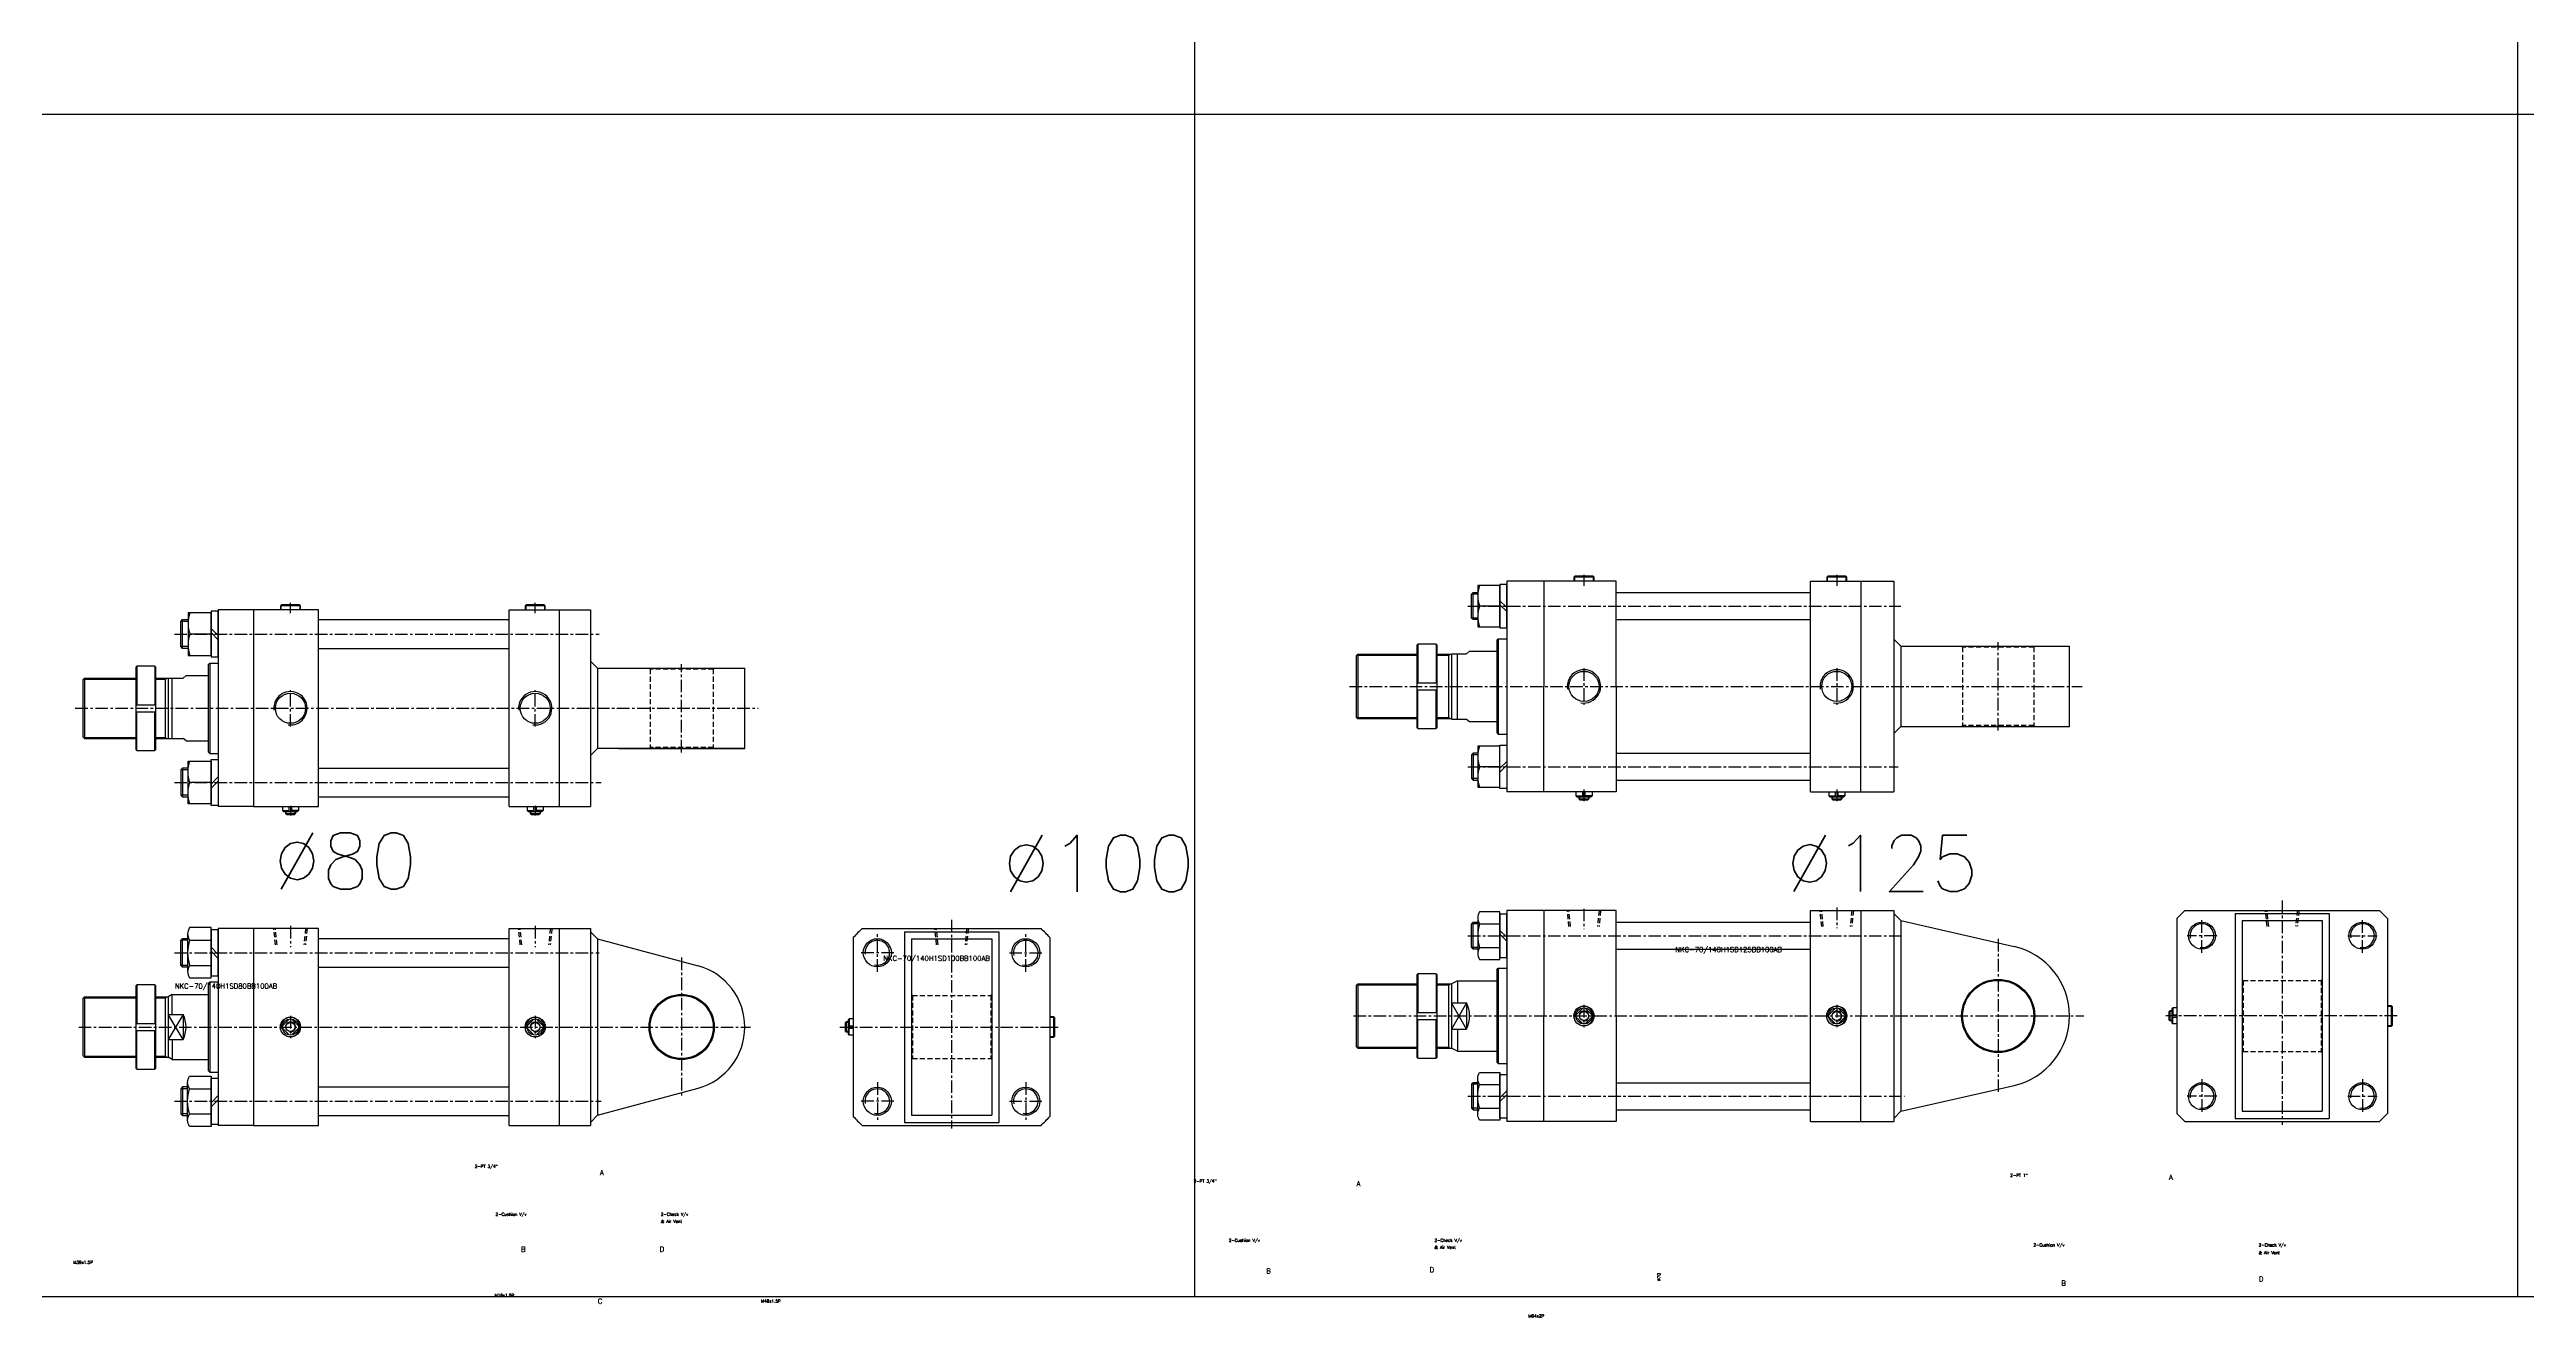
# Model space of a CAD drawing. Extents: x -819 to 29893, y -8942 to 9886.
# Drawn here: x 1448 to 3918, y -21 to 1242 of the extents above; entities that cross this region are included whole.
import ezdxf

# ---------------------------------------------------------------- set-up
doc = ezdxf.new("R2010")
doc.units = 0
doc.header["$LTSCALE"] = 10
doc.header["$MEASUREMENT"] = 0
doc.linetypes.add('CENTER', pattern=[2, 1.25, -0.25, 0.25, -0.25])
doc.linetypes.add('HIDDENX2', pattern=[0.75, 0.5, -0.25])
doc.layers.get('0').update_dxf_attribs({"linetype": 'CONTINUOUS'})
for name, color, linetype in [('HID', 2, 'HIDDENX2'), ('Line', 7, 'CONTINUOUS'), ('ML', 7, 'CONTINUOUS')]:
    doc.layers.add(name, color=color, linetype=linetype)
doc.styles.add('GHS', font='romans', dxfattribs={"bigfont": 'ghs'})

msp = doc.modelspace()

# ---------------------------------------------------------------- linework, layer by layer
for p, q in [((2590.1, 0), (2590.1, 2505.7)), ((3909.2, 0), (3909.2, 2505.7)), ((0, 1177.9), (9354.3, 1177.9)), ((0, 0), (9354.3, 0))]:
    msp.add_line(p, q)
at = {"layer": 'HID'}
for p, q in [((3354.6, 647.8), (3355.6, 646.8)), ((3355.6, 646.8), (3355.6, 568.8)), ((3426.6, 646.8), (3355.6, 646.8)), ((3427.6, 647.8), (3426.6, 646.8)), ((3426.6, 646.8), (3426.6, 568.8)), ((2046, 626), (2047, 625)), ((2047, 625), (2047, 545.5)), ((2110, 625), (2047, 625)), ((2111, 626), (2110, 625)), ((2110, 625), (2110, 545.5)), ((3354.6, 567.8), (3355.6, 568.8)), ((3426.6, 568.8), (3355.6, 568.8)), ((3427.6, 567.8), (3426.6, 568.8)), ((2046, 546), (2047, 547)), ((2110, 547), (2047, 547)), ((2111, 546), (2110, 547)), ((2963.1, 368.4), (2961.5, 384.4)), ((2964.7, 368.4), (2963.1, 384.4)), ((2993.1, 384.4), (2991.5, 368.4)), ((2994.7, 384.4), (2993.1, 368.4)), ((3215.1, 368.4), (3213.5, 384.4)), ((3216.7, 368.4), (3215.1, 384.4)), ((3245.1, 384.4), (3243.5, 368.4)), ((3246.7, 384.4), (3245.1, 368.4)), ((3659.2, 368.4), (3657.6, 384.4)), ((3660.8, 368.4), (3659.2, 384.4)), ((3689.2, 384.4), (3687.6, 368.4)), ((3690.8, 384.4), (3689.2, 368.4)), ((1673.5, 350.4), (1671.9, 366.4)), ((1675.1, 350.4), (1673.5, 366.4)), ((1703.5, 366.4), (1701.9, 350.4)), ((1705.1, 366.4), (1703.5, 350.4)), ((1917.5, 350.4), (1915.9, 366.4)), ((1919.1, 350.4), (1917.5, 366.4)), ((1947.5, 366.4), (1945.9, 350.4)), ((1949.1, 366.4), (1947.5, 350.4)), ((2332.6, 350.4), (2331, 366.4)), ((2334.2, 350.4), (2332.6, 366.4)), ((2362.6, 366.4), (2361, 350.4)), ((2364.2, 366.4), (2362.6, 350.4)), ((2307.6, 300.9), (2308.6, 299.9)), ((2308.6, 299.9), (2386.6, 299.9)), ((2308.6, 299.9), (2308.6, 236.9)), ((2387.6, 300.9), (2386.6, 299.9)), ((2386.6, 299.9), (2386.6, 236.9)), ((3634.2, 315.9), (3635.2, 314.9)), ((3635.2, 314.9), (3635.2, 243.9)), ((3635.2, 314.9), (3713.2, 314.9)), ((3714.2, 315.9), (3713.2, 314.9)), ((3713.2, 314.9), (3713.2, 243.9)), ((2307.6, 235.9), (2308.6, 236.9)), ((2308.6, 236.9), (2386.6, 236.9)), ((2387.6, 235.9), (2386.6, 236.9)), ((3634.2, 242.9), (3635.2, 243.9)), ((3635.2, 243.9), (3713.2, 243.9)), ((3714.2, 242.9), (3713.2, 243.9))]:
    msp.add_line(p, q, dxfattribs=at)
at = {"layer": 'Line'}
for p, q in [((2968.6, 717.3), (2968.6, 712.8)), ((2987.6, 712.8), (2987.6, 717.3)), ((3220.6, 717.3), (3220.6, 712.8)), ((3239.6, 712.8), (3239.6, 717.3)), ((2872.3, 699.6), (2866.1, 699.6)), ((2872.3, 675.9), (2866.1, 675.9)), ((2751.6, 638.8), (2811.6, 638.8)), ((2831.6, 638.8), (2843.1, 638.8)), ((2843.1, 638.8), (2844.8, 639.8)), ((2751.6, 576.8), (2811.6, 576.8)), ((2831.6, 576.8), (2843.1, 576.8)), ((2843.1, 576.8), (2844.8, 575.8)), ((2872.3, 539.6), (2866.1, 539.6)), ((2872.3, 515.9), (2866.1, 515.9)), ((2973.6, 497.8), (2973.6, 495.3)), ((2982.6, 497.8), (2982.6, 495.3)), ((3225.6, 497.8), (3225.6, 495.3)), ((3234.6, 497.8), (3234.6, 495.3)), ((2872.3, 371.3), (2866.1, 371.3)), ((1586, 354.9), (1579.1, 354.9)), ((2872.3, 347.5), (2866.1, 347.5)), ((1586, 329.8), (1579.1, 329.8)), ((1482, 297.4), (1534.4, 297.4)), ((1554.4, 297.4), (1563.5, 297.4)), ((1563.5, 297.4), (1565.2, 298.4)), ((2751.6, 310.4), (2811.6, 310.4)), ((2831.6, 310.4), (2843.1, 310.4)), ((2843.1, 310.4), (2844.8, 311.4)), ((1581.5, 255.9), (1566.5, 280.9)), ((1581.5, 280.9), (1566.5, 255.9)), ((2450.1, 277.9), (2445.6, 277.9)), ((2861.1, 292.4), (2846.1, 266.4)), ((2861.1, 266.4), (2846.1, 292.4)), ((3564.2, 283.9), (3561.7, 283.9)), ((3564.2, 274.9), (3561.7, 274.9)), ((3783.7, 288.9), (3779.2, 288.9)), ((2445.6, 258.9), (2450.1, 258.9)), ((2751.6, 248.4), (2811.6, 248.4)), ((2831.6, 248.4), (2843.1, 248.4)), ((2843.1, 248.4), (2844.8, 247.4)), ((3779.2, 269.9), (3783.7, 269.9)), ((1482, 239.4), (1534.4, 239.4)), ((1554.4, 239.4), (1563.5, 239.4)), ((1563.5, 239.4), (1565.2, 238.4)), ((1586, 206.9), (1579.1, 206.9)), ((2872.3, 211.3), (2866.1, 211.3)), ((1586, 181.8), (1579.1, 181.8)), ((2872.3, 187.5), (2866.1, 187.5))]:
    msp.add_line(p, q, dxfattribs=at)
for centre in [(1688.5, 268.4), (1932.5, 268.4), (2978.1, 279.4), (3230.1, 279.4)]:
    msp.add_circle(centre, 4.5, dxfattribs=at)
for centre, radius, start, end in [((2978.1, 607.8), 16.6, 258.5736, 189.2846), ((3230.1, 607.8), 16.6, 258.5736, 189.2846), ((3594.2, 359.4), 11.9, 261.1, 192.3996), ((3754.2, 359.4), 11.9, 259.2896, 191.1528), ((2273.6, 342.4), 12.3, 256.2417, 187.2307), ((2421.6, 342.4), 12.3, 255.2852, 193.1137), ((1688.5, 268.4), 9.5, 261.4114, 188.1478), ((1932.5, 268.4), 9.5, 261.4114, 188.1478), ((2978.1, 279.4), 9.5, 261.4114, 188.1478), ((3230.1, 279.4), 9.5, 261.4114, 188.1478), ((2273.6, 194.4), 12.3, 257.0654, 189.93), ((2421.6, 194.4), 12.3, 257.5541, 191.7533), ((3594.2, 199.4), 11.9, 259.2727, 188.069), ((3754.2, 199.4), 11.9, 258.2082, 187.8073)]:
    msp.add_arc(centre, radius, start, end, dxfattribs=at)
at = {"layer": 'ML'}
for p, q in [((2969.1, 717.8), (2968.1, 716.8)), ((2988.1, 716.8), (2968.1, 716.8)), ((2968.1, 716.8), (2968.1, 712.8)), ((2987.1, 717.8), (2969.1, 717.8)), ((2987.1, 717.8), (2988.1, 716.8)), ((2988.1, 712.8), (2988.1, 716.8)), ((3221.1, 717.8), (3220.1, 716.8)), ((3240.1, 716.8), (3220.1, 716.8)), ((3220.1, 716.8), (3220.1, 712.8)), ((3239.1, 717.8), (3221.1, 717.8)), ((3239.1, 717.8), (3240.1, 716.8)), ((3240.1, 712.8), (3240.1, 716.8)), ((2867.7, 674.3), (2867.7, 701.3)), ((2894.3, 693.1), (2901.1, 686.3)), ((2901.1, 712.8), (2901.1, 502.8)), ((2938.1, 712.8), (2901.1, 712.8)), ((2901.1, 712.8), (2901.1, 712.8)), ((3010.1, 712.8), (2938.1, 712.8)), ((2938.1, 712.8), (2938.1, 607.8)), ((3010.1, 607.8), (3010.1, 712.8)), ((3010.1, 701.3), (3204.1, 701.3)), ((3204.1, 607.8), (3204.1, 712.8)), ((3204.1, 712.8), (3254.1, 712.8)), ((3254.1, 712.8), (3254.1, 607.8)), ((3254.1, 712.8), (3287.1, 712.8)), ((3287.1, 712.8), (3287.1, 502.8)), ((1586.4, 672.6), (1579.1, 672.6)), ((1580.8, 645.7), (1580.8, 674.3)), ((1616.5, 684), (1616.5, 488)), ((1651.5, 684), (1616.5, 684)), ((1651.5, 684), (1651.5, 488)), ((1716.5, 684), (1651.5, 684)), ((1679.5, 689), (1678.5, 688)), ((1698.5, 688), (1678.5, 688)), ((1678.5, 688), (1678.5, 684)), ((1679, 688.5), (1679, 684)), ((1697.5, 689), (1679.5, 689)), ((1697.5, 689), (1698.5, 688)), ((1698, 684), (1698, 688.5)), ((1698.5, 684), (1698.5, 688)), ((1716.5, 488), (1716.5, 684)), ((1716.5, 674.3), (1906.5, 674.3)), ((1906.5, 684), (1956.5, 684)), ((1906.5, 488), (1906.5, 684)), ((1923.5, 689), (1922.5, 688)), ((1942.5, 688), (1922.5, 688)), ((1922.5, 688), (1922.5, 684)), ((1923, 688.5), (1923, 684)), ((1941.5, 689), (1923.5, 689)), ((1941.5, 689), (1942.5, 688)), ((1942, 684), (1942, 688.5)), ((1942.5, 684), (1942.5, 688)), ((1956.5, 684), (1956.5, 488)), ((1956.5, 684), (1987.5, 684)), ((1987.5, 684), (1987.5, 488)), ((2894.3, 687.8), (2874.1, 687.8)), ((2894.3, 689.2), (2901.1, 682.4)), ((3010.1, 674.3), (3204.1, 674.3)), ((1586.4, 647.4), (1579.1, 647.4)), ((1609.3, 660), (1588.3, 660)), ((1609.3, 665.6), (1616.5, 658.4)), ((1609.3, 661.5), (1616.5, 654.3)), ((1716.5, 645.7), (1906.5, 645.7)), ((2811.6, 648.8), (2812.6, 649.8)), ((2811.6, 648.8), (2811.6, 566.8)), ((2830.6, 649.8), (2812.6, 649.8)), ((2812.6, 649.8), (2812.6, 611.3)), ((2830.6, 649.8), (2830.6, 611.3)), ((2830.6, 649.8), (2831.6, 648.8)), ((2831.6, 566.8), (2831.6, 648.8)), ((2861.1, 640.3), (2864.1, 642.8)), ((2864.1, 642.8), (2891.1, 642.8)), ((2891.1, 653.8), (2892.6, 655.3)), ((2891.1, 653.8), (2891.1, 561.8)), ((2892.6, 655.3), (2892.6, 560.3)), ((2892.6, 655.3), (2901.1, 655.3)), ((3287.1, 654.8), (3294.1, 647.8)), ((3294.1, 647.8), (3294.1, 567.8)), ((3294.1, 647.8), (3462.1, 647.8)), ((3462.1, 567.8), (3462.1, 647.8)), ((1534.4, 627), (1535.4, 628)), ((1534.4, 627), (1534.4, 545)), ((1535.4, 628), (1535.4, 589.5)), ((1553.4, 628), (1535.4, 628)), ((1553.4, 628), (1553.4, 589.5)), ((1553.4, 628), (1554.4, 627)), ((1554.4, 545), (1554.4, 627)), ((1584.5, 618.5), (1581.5, 616)), ((1584.5, 618.5), (1606.5, 618.5)), ((1606.5, 629.5), (1608, 631)), ((1606.5, 629.5), (1606.5, 542.5)), ((1608, 631), (1608, 541)), ((1608, 631), (1616.5, 631)), ((1994.5, 626), (1987.5, 633)), ((1994.5, 626), (1994.5, 546)), ((1994.5, 626), (2141.5, 626)), ((2141.5, 546), (2141.5, 626)), ((2751.1, 638.3), (2752.6, 639.8)), ((2751.1, 638.3), (2751.1, 577.3)), ((2752.6, 639.8), (2752.6, 575.8)), ((2752.6, 639.8), (2811.6, 639.8)), ((2831.6, 639.8), (2846.1, 639.8)), ((2843.1, 639.8), (2843.1, 575.8)), ((2846.1, 640.3), (2846.1, 575.3)), ((2846.1, 640.3), (2861.1, 640.3)), ((2852.1, 575.3), (2852.1, 640.3)), ((1481.5, 614.5), (1483, 616)), ((1481.5, 614.5), (1481.5, 557.5)), ((1482, 615), (1534.4, 615)), ((1483, 616), (1483, 556)), ((1483, 616), (1534.4, 616)), ((1554.4, 616), (1566.5, 616)), ((1554.4, 615), (1563.5, 615)), ((1563.5, 616), (1563.5, 556)), ((1563.5, 615), (1565.2, 616)), ((1566.5, 616), (1566.5, 555.8)), ((1566.5, 616), (1581.5, 616)), ((1570.5, 556), (1570.5, 616)), ((2811.6, 611.3), (2831.6, 611.3)), ((2811.6, 604.3), (2831.6, 604.3)), ((2812.6, 565.8), (2812.6, 604.3)), ((2830.6, 565.8), (2830.6, 604.3)), ((2938.1, 502.8), (2938.1, 607.8)), ((3010.1, 607.8), (3010.1, 502.8)), ((3204.1, 502.8), (3204.1, 607.8)), ((3254.1, 502.8), (3254.1, 607.8)), ((1534.4, 589.5), (1554.4, 589.5)), ((1534.4, 582.5), (1554.4, 582.5)), ((1535.4, 544), (1535.4, 582.5)), ((1553.4, 544), (1553.4, 582.5)), ((2751.1, 577.3), (2752.6, 575.8)), ((2752.6, 575.8), (2811.6, 575.8)), ((2831.6, 575.8), (2846.1, 575.8)), ((2846.1, 575.3), (2861.1, 575.3)), ((2861.1, 575.3), (2864.1, 572.8)), ((2864.1, 572.8), (2891.1, 572.8)), ((1481.5, 557.5), (1483, 556)), ((1482, 557), (1534.4, 557)), ((1483, 556), (1534.4, 556)), ((1534.4, 545), (1535.4, 544)), ((1535.4, 544), (1553.4, 544)), ((1553.4, 544), (1554.4, 545)), ((1554.4, 557), (1563.5, 557)), ((1554.4, 556), (1566.5, 556)), ((1563.5, 557), (1565.2, 556)), ((1566.5, 556), (1581.5, 556)), ((1584.5, 553.5), (1581.5, 556)), ((1584.5, 553.5), (1606.5, 553.5)), ((1994.5, 546), (1987.5, 539)), ((2141.5, 546), (1994.5, 546)), ((2015.5, 546), (2141.5, 546)), ((2811.6, 566.8), (2812.6, 565.8)), ((2812.6, 565.8), (2830.6, 565.8)), ((2830.6, 565.8), (2831.6, 566.8)), ((2891.1, 561.8), (2892.6, 560.3)), ((2892.6, 560.3), (2901.1, 560.3)), ((3287.1, 560.8), (3294.1, 567.8)), ((3294.1, 567.8), (3462.1, 567.8)), ((1586.4, 524.6), (1579.1, 524.6)), ((1580.8, 526.3), (1580.8, 497.7)), ((1606.5, 542.5), (1608, 541)), ((1608, 541), (1616.5, 541)), ((1716.5, 526.3), (1906.5, 526.3)), ((2867.7, 541.3), (2867.7, 514.3)), ((2894.3, 527.8), (2874.1, 527.8)), ((2894.3, 526.3), (2901.1, 533.1)), ((2894.3, 522.4), (2901.1, 529.2)), ((3010.1, 541.3), (3204.1, 541.3)), ((1586.4, 499.4), (1579.1, 499.4)), ((1609.3, 512), (1588.3, 512)), ((1609.3, 510.4), (1616.5, 517.6)), ((1609.3, 506.3), (1616.5, 513.5)), ((1716.5, 497.7), (1906.5, 497.7)), ((2938.1, 502.8), (2901.1, 502.8)), ((3010.1, 502.8), (2938.1, 502.8)), ((2970.1, 502.8), (2970.1, 498.8)), ((2970.1, 498.8), (2976.8, 498.8)), ((2971.1, 497.8), (2970.1, 498.8)), ((2971.1, 497.8), (2985.1, 497.8)), ((2973.1, 497.8), (2973.1, 495.8)), ((2974.1, 494.8), (2973.1, 495.8)), ((2973.1, 495.8), (2983.1, 495.8)), ((2974.1, 494.8), (2982.1, 494.8)), ((2976.8, 497.8), (2976.8, 502.8)), ((2979.4, 497.8), (2979.4, 502.8)), ((2986.1, 498.8), (2979.4, 498.8)), ((2982.1, 494.8), (2983.1, 495.8)), ((2983.1, 497.8), (2983.1, 495.8)), ((2985.1, 497.8), (2986.1, 498.8)), ((2986.1, 502.8), (2986.1, 498.8)), ((3010.1, 514.3), (3204.1, 514.3)), ((3204.1, 502.8), (3254.1, 502.8)), ((3222.1, 502.8), (3222.1, 498.8)), ((3222.1, 498.8), (3228.8, 498.8)), ((3223.1, 497.8), (3222.1, 498.8)), ((3223.1, 497.8), (3237.1, 497.8)), ((3225.1, 497.8), (3225.1, 495.8)), ((3226.1, 494.8), (3225.1, 495.8)), ((3225.1, 495.8), (3235.1, 495.8)), ((3226.1, 494.8), (3234.1, 494.8)), ((3228.8, 497.8), (3228.8, 502.8)), ((3231.4, 497.8), (3231.4, 502.8)), ((3238.1, 498.8), (3231.4, 498.8)), ((3234.1, 494.8), (3235.1, 495.8)), ((3235.1, 497.8), (3235.1, 495.8)), ((3237.1, 497.8), (3238.1, 498.8)), ((3238.1, 502.8), (3238.1, 498.8)), ((3254.1, 502.8), (3287.1, 502.8)), ((1651.5, 488), (1616.5, 488)), ((1651.5, 488), (1716.5, 488)), ((1680.5, 488), (1680.5, 484)), ((1680.5, 484), (1687.2, 484)), ((1681.5, 483), (1680.5, 484)), ((1681.5, 483), (1695.5, 483)), ((1683.5, 483), (1683.5, 481)), ((1683.5, 481), (1693.5, 481)), ((1684.5, 480), (1683.5, 481)), ((1684, 483), (1684, 480.5)), ((1684.5, 480), (1692.5, 480)), ((1687.2, 483), (1687.2, 488)), ((1689.8, 483), (1689.8, 488)), ((1696.5, 484), (1689.8, 484)), ((1692.5, 480), (1693.5, 481)), ((1693, 483), (1693, 480.5)), ((1693.5, 483), (1693.5, 481)), ((1695.5, 483), (1696.5, 484)), ((1696.5, 488), (1696.5, 484)), ((1906.5, 488), (1956.5, 488)), ((1924.5, 488), (1924.5, 484)), ((1924.5, 484), (1931.2, 484)), ((1925.5, 483), (1924.5, 484)), ((1925.5, 483), (1939.5, 483)), ((1927.5, 483), (1927.5, 481)), ((1927.5, 481), (1937.5, 481)), ((1928.5, 480), (1927.5, 481)), ((1928, 483), (1928, 480.5)), ((1928.5, 480), (1936.5, 480)), ((1931.2, 483), (1931.2, 488)), ((1933.8, 483), (1933.8, 488)), ((1940.5, 484), (1933.8, 484)), ((1936.5, 480), (1937.5, 481)), ((1937, 483), (1937, 480.5)), ((1937.5, 483), (1937.5, 481)), ((1939.5, 483), (1940.5, 484)), ((1940.5, 488), (1940.5, 484)), ((1956.5, 488), (1987.5, 488)), ((2867.7, 345.9), (2867.7, 372.9)), ((2872.3, 377.1), (2872.3, 341.6)), ((2874.1, 371.2), (2894.3, 371.2)), ((2938.1, 384.4), (2901.1, 384.4)), ((2901.1, 384.4), (2901.1, 384.4)), ((2901.1, 384.4), (2901.1, 174.4)), ((3010.1, 384.4), (2938.1, 384.4)), ((2938.1, 384.4), (2938.1, 279.4)), ((3010.1, 279.4), (3010.1, 384.4)), ((3010.1, 372.9), (3204.1, 372.9)), ((3204.1, 384.4), (3254.1, 384.4)), ((3204.1, 279.4), (3204.1, 384.4)), ((3254.1, 384.4), (3254.1, 279.4)), ((3254.1, 384.4), (3287.1, 384.4)), ((3287.1, 384.4), (3287.1, 174.4)), ((3287.1, 381.4), (3294.1, 374.4)), ((3294.1, 374.4), (3406.9, 348.6)), ((3294.1, 374.4), (3294.1, 184.4)), ((3569.2, 376.5), (3569.2, 182.3)), ((3577.1, 384.4), (3771.3, 384.4)), ((3627.2, 381.4), (3627.2, 177.4)), ((3627.2, 381.4), (3721.2, 381.4)), ((3634.2, 374.4), (3634.2, 184.4)), ((3634.2, 374.4), (3714.2, 374.4)), ((3714.2, 374.4), (3714.2, 184.4)), ((3721.2, 381.4), (3721.2, 177.4)), ((3779.2, 376.5), (3779.2, 182.3)), ((1580.8, 328.1), (1580.8, 356.7)), ((1586, 361.2), (1586, 323.6)), ((1587.9, 354.9), (1609.3, 354.9)), ((1609.3, 348), (1616.5, 340.8)), ((1651.5, 366.4), (1616.5, 366.4)), ((1616.5, 366.4), (1616.5, 170.4)), ((1651.5, 366.4), (1651.5, 170.4)), ((1716.5, 366.4), (1651.5, 366.4)), ((1716.5, 170.4), (1716.5, 366.4)), ((1716.5, 356.7), (1906.5, 356.7)), ((1906.5, 170.4), (1906.5, 366.4)), ((1906.5, 366.4), (1956.5, 366.4)), ((1956.5, 366.4), (1956.5, 170.4)), ((1956.5, 366.4), (1987.5, 366.4)), ((1987.5, 366.4), (1987.5, 170.4)), ((1987.5, 363.4), (1994.5, 356.4)), ((1994.5, 356.4), (1994.5, 180.4)), ((1994.5, 356.4), (2094.9, 329.2)), ((2249.6, 357.5), (2249.6, 179.2)), ((2258.5, 366.4), (2436.8, 366.4)), ((2300.6, 363.4), (2394.6, 363.4)), ((2300.6, 363.4), (2300.6, 173.4)), ((2307.6, 356.4), (2387.6, 356.4)), ((2307.6, 356.4), (2307.6, 180.4)), ((2387.6, 356.4), (2387.6, 180.4)), ((2394.6, 363.4), (2394.6, 173.4)), ((2445.6, 357.5), (2445.6, 179.2)), ((2874.1, 347.5), (2894.3, 347.5)), ((2894.3, 364.7), (2901.1, 357.9)), ((2894.3, 360.9), (2901.1, 354.1)), ((3010.1, 345.9), (3204.1, 345.9)), ((1587.9, 329.8), (1609.3, 329.8)), ((1609.3, 343.9), (1616.5, 336.7)), ((1716.5, 328.1), (1906.5, 328.1)), ((2811.6, 320.4), (2812.6, 321.4)), ((2830.6, 321.4), (2812.6, 321.4)), ((2812.6, 321.4), (2812.6, 282.9)), ((2830.6, 321.4), (2831.6, 320.4)), ((2830.6, 321.4), (2830.6, 282.9)), ((2891.1, 325.4), (2892.6, 326.9)), ((2891.1, 325.4), (2891.1, 233.4)), ((2892.6, 326.9), (2892.6, 231.9)), ((2892.6, 326.9), (2901.1, 326.9)), ((1481.5, 296.9), (1483, 298.4)), ((1481.5, 296.9), (1481.5, 239.9)), ((1483, 298.4), (1534.4, 298.4)), ((1483, 298.4), (1483, 238.4)), ((1534.4, 309.4), (1535.4, 310.4)), ((1534.4, 309.4), (1534.4, 227.4)), ((1553.4, 310.4), (1535.4, 310.4)), ((1535.4, 310.4), (1535.4, 271.9)), ((1553.4, 310.4), (1554.4, 309.4)), ((1553.4, 310.4), (1553.4, 271.9)), ((1554.4, 227.4), (1554.4, 309.4)), ((1554.4, 298.4), (1566.5, 298.4)), ((1563.5, 298.4), (1563.5, 238.4)), ((1570.5, 300.9), (1566.5, 298.6)), ((1566.5, 298.6), (1566.5, 238.2)), ((1570.5, 300.9), (1606.5, 300.9)), ((1570.5, 280.9), (1570.5, 300.9)), ((1606.5, 311.9), (1608, 313.4)), ((1606.5, 311.9), (1606.5, 224.9)), ((1608, 313.4), (1608, 223.4)), ((1608, 313.4), (1616.5, 313.4)), ((2751.1, 309.9), (2752.6, 311.4)), ((2751.1, 309.9), (2751.1, 248.9)), ((2752.6, 311.4), (2811.6, 311.4)), ((2752.6, 311.4), (2752.6, 247.4)), ((2811.6, 320.4), (2811.6, 238.4)), ((2831.6, 238.4), (2831.6, 320.4)), ((2831.6, 311.4), (2846.1, 311.4)), ((2843.1, 311.4), (2843.1, 247.4)), ((2852.1, 314.4), (2846.1, 311.4)), ((2846.1, 311.4), (2846.1, 247.4)), ((2852.1, 314.4), (2891.1, 314.4)), ((2852.1, 314.4), (2852.1, 292.4)), ((1534.4, 271.9), (1554.4, 271.9)), ((1566.5, 280.9), (1581.5, 280.9)), ((1581.5, 280.9), (1581.5, 255.9)), ((1687.2, 276.3), (1680.6, 269.7)), ((1689.8, 276.3), (1696.4, 269.7)), ((1931.2, 276.3), (1924.6, 269.7)), ((1933.8, 276.3), (1940.4, 269.7)), ((2241.6, 272.4), (2242.6, 273.4)), ((2241.6, 272.4), (2241.6, 264.4)), ((2242.6, 273.4), (2242.6, 263.4)), ((2244.6, 273.4), (2242.6, 273.4)), ((2244.6, 275.4), (2245.6, 276.4)), ((2244.6, 275.4), (2244.6, 261.4)), ((2245.6, 276.4), (2245.6, 269.7)), ((2249.6, 276.4), (2245.6, 276.4)), ((2449.6, 278.4), (2445.6, 278.4)), ((2449.6, 258.4), (2449.6, 278.4)), ((2450.6, 277.4), (2449.6, 278.4)), ((2450.6, 259.4), (2450.6, 277.4)), ((2811.6, 282.9), (2831.6, 282.9)), ((2811.6, 275.9), (2831.6, 275.9)), ((2812.6, 237.4), (2812.6, 275.9)), ((2830.6, 237.4), (2830.6, 275.9)), ((2846.1, 292.4), (2861.1, 292.4)), ((2861.1, 292.4), (2861.1, 266.4)), ((2938.1, 174.4), (2938.1, 279.4)), ((2976.8, 287.3), (2970.2, 280.7)), ((2970.2, 278.1), (2976.8, 271.5)), ((2979.4, 287.3), (2986, 280.7)), ((2986, 278.1), (2979.4, 271.5)), ((3010.1, 279.4), (3010.1, 174.4)), ((3204.1, 174.4), (3204.1, 279.4)), ((3228.8, 287.3), (3222.2, 280.7)), ((3222.2, 278.1), (3228.8, 271.5)), ((3231.4, 287.3), (3238, 280.7)), ((3238, 278.1), (3231.4, 271.5)), ((3254.1, 174.4), (3254.1, 279.4)), ((3561.2, 283.4), (3562.2, 284.4)), ((3561.2, 283.4), (3561.2, 275.4)), ((3561.2, 275.4), (3562.2, 274.4)), ((3562.2, 284.4), (3562.2, 274.4)), ((3564.2, 284.4), (3562.2, 284.4)), ((3564.2, 274.4), (3562.2, 274.4)), ((3564.2, 286.4), (3565.2, 287.4)), ((3564.2, 286.4), (3564.2, 272.4)), ((3564.2, 280.7), (3569.2, 280.7)), ((3564.2, 278.1), (3569.2, 278.1)), ((3564.2, 272.4), (3565.2, 271.4)), ((3569.2, 287.4), (3565.2, 287.4)), ((3565.2, 287.4), (3565.2, 280.7)), ((3565.2, 271.4), (3565.2, 278.1)), ((3783.2, 289.4), (3779.2, 289.4)), ((3783.2, 269.4), (3783.2, 289.4)), ((3784.2, 288.4), (3783.2, 289.4)), ((3784.2, 270.4), (3784.2, 288.4)), ((1534.4, 264.9), (1554.4, 264.9)), ((1535.4, 226.4), (1535.4, 264.9)), ((1553.4, 226.4), (1553.4, 264.9)), ((1566.5, 255.9), (1581.5, 255.9)), ((1570.5, 255.9), (1570.5, 235.9)), ((1680.6, 267.1), (1687.2, 260.5)), ((1696.4, 267.1), (1689.8, 260.5)), ((1924.6, 267.1), (1931.2, 260.5)), ((1940.4, 267.1), (1933.8, 260.5)), ((2241.6, 264.4), (2242.6, 263.4)), ((2244.6, 263.4), (2242.6, 263.4)), ((2244.6, 269.7), (2249.6, 269.7)), ((2244.6, 267.1), (2249.6, 267.1)), ((2244.6, 261.4), (2245.6, 260.4)), ((2245.6, 260.4), (2245.6, 267.1)), ((2249.6, 260.4), (2245.6, 260.4)), ((2445.6, 258.4), (2449.6, 258.4)), ((2450.6, 259.4), (2449.6, 258.4)), ((2751.1, 248.9), (2752.6, 247.4)), ((2752.6, 247.4), (2811.6, 247.4)), ((2831.6, 247.4), (2846.1, 247.4)), ((2846.1, 266.4), (2861.1, 266.4)), ((2852.1, 244.4), (2846.1, 247.4)), ((2852.1, 266.4), (2852.1, 244.4)), ((3569.2, 271.4), (3565.2, 271.4)), ((3779.2, 269.4), (3783.2, 269.4)), ((3784.2, 270.4), (3783.2, 269.4)), ((1481.5, 239.9), (1483, 238.4)), ((1483, 238.4), (1534.4, 238.4)), ((1534.4, 227.4), (1535.4, 226.4)), ((1535.4, 226.4), (1553.4, 226.4)), ((1553.4, 226.4), (1554.4, 227.4)), ((1554.4, 238.4), (1566.5, 238.4)), ((1570.5, 235.9), (1566.5, 238.2)), ((1570.5, 235.9), (1606.5, 235.9)), ((1606.5, 224.9), (1608, 223.4)), ((1608, 223.4), (1616.5, 223.4)), ((2811.6, 238.4), (2812.6, 237.4)), ((2812.6, 237.4), (2830.6, 237.4)), ((2830.6, 237.4), (2831.6, 238.4)), ((2852.1, 244.4), (2891.1, 244.4)), ((2891.1, 233.4), (2892.6, 231.9)), ((2892.6, 231.9), (2901.1, 231.9)), ((1580.8, 208.7), (1580.8, 180.1)), ((1586, 175.6), (1586, 213.2)), ((1587.9, 206.9), (1609.3, 206.9)), ((1609.3, 192.8), (1616.5, 200)), ((1716.5, 208.7), (1906.5, 208.7)), ((1994.5, 180.4), (2094.9, 207.6)), ((2867.7, 212.9), (2867.7, 185.9)), ((2872.3, 181.6), (2872.3, 217.1)), ((2874.1, 211.2), (2894.3, 211.2)), ((2894.3, 197.9), (2901.1, 204.7)), ((2894.3, 194.1), (2901.1, 200.9)), ((3010.1, 212.9), (3204.1, 212.9)), ((3294.1, 184.4), (3406.9, 210.2)), ((1587.9, 181.8), (1609.3, 181.8)), ((1609.3, 188.7), (1616.5, 195.9)), ((1716.5, 180.1), (1906.5, 180.1)), ((1987.5, 173.4), (1994.5, 180.4)), ((2300.6, 173.4), (2394.6, 173.4)), ((2307.6, 180.4), (2387.6, 180.4)), ((2874.1, 187.5), (2894.3, 187.5)), ((2938.1, 174.4), (2901.1, 174.4)), ((3010.1, 174.4), (2938.1, 174.4)), ((3010.1, 185.9), (3204.1, 185.9)), ((3204.1, 174.4), (3254.1, 174.4)), ((3254.1, 174.4), (3287.1, 174.4)), ((3287.1, 177.4), (3294.1, 184.4)), ((3577.1, 174.4), (3771.3, 174.4)), ((3627.2, 177.4), (3721.2, 177.4)), ((3634.2, 184.4), (3714.2, 184.4)), ((1651.5, 170.4), (1616.5, 170.4)), ((1651.5, 170.4), (1716.5, 170.4)), ((1906.5, 170.4), (1956.5, 170.4)), ((1956.5, 170.4), (1987.5, 170.4)), ((2258.5, 170.4), (2436.8, 170.4))]:
    msp.add_line(p, q, dxfattribs=at)
at = {"layer": 'ML', "color": 1, "linetype": 'CENTER'}
for p, q in [((2978.1, 719.1), (2978.1, 708)), ((3230.1, 719.1), (3230.1, 708)), ((1688.5, 680.7), (1688.5, 691.1)), ((1932.5, 680.7), (1932.5, 691.1)), ((2862.3, 687.8), (3294.1, 687.8)), ((1572.8, 660), (1996.1, 660)), ((3391.1, 563.8), (3391.1, 651.8)), ((2078.5, 542), (2078.5, 630)), ((2978.1, 626), (2978.1, 589.5)), ((3230.1, 626), (3230.1, 589.5)), ((1688.5, 567.7), (1688.5, 604.2)), ((1932.5, 567.7), (1932.5, 604.2)), ((2744.4, 607.8), (3474.9, 607.8)), ((1474, 586), (2154.7, 586)), ((2862.3, 527.8), (3291.2, 527.8)), ((1572.8, 512), (1998.4, 512)), ((2978.1, 505), (2978.1, 493.5)), ((3230.1, 505), (3230.1, 493.5)), ((1688.5, 488.8), (1688.5, 479.3)), ((1932.5, 488.8), (1932.5, 479.3)), ((2347.6, 375.2), (2347.6, 167.4)), ((2978.1, 386.3), (2978.1, 366)), ((3230.1, 387.5), (3230.1, 366.9)), ((3594.2, 342.4), (3594.2, 376.4)), ((3674.2, 394.4), (3674.2, 170.9)), ((3754.2, 342.4), (3754.2, 376.4)), ((1688.5, 369.1), (1688.5, 347.8)), ((1932.5, 369.1), (1932.5, 347.8)), ((2273.6, 323.4), (2273.6, 361.3)), ((2421.6, 323.4), (2421.6, 361.3)), ((2862.3, 359.4), (3294.1, 359.4)), ((3391.1, 356.2), (3391.1, 202.5)), ((3608.9, 359.4), (3579.5, 359.4)), ((3739.5, 359.4), (3768.9, 359.4)), ((1572.8, 342.4), (1996.1, 342.4)), ((2078.5, 337.6), (2078.5, 199.1)), ((2290.1, 342.4), (2257.2, 342.4)), ((2405.2, 342.4), (2438.1, 342.4)), ((1688.5, 279.4), (1688.5, 257.4)), ((1932.5, 279.4), (1932.5, 257.4)), ((2748.4, 279.4), (3476.3, 279.4)), ((2978.1, 290.4), (2978.1, 268.4)), ((3230.1, 290.4), (3230.1, 268.4)), ((3788.8, 279.4), (3558.1, 279.4)), ((1477.4, 268.4), (2147, 268.4)), ((2236.3, 268.4), (2455.3, 268.4)), ((2273.6, 213.3), (2273.6, 175.4)), ((2421.6, 213.3), (2421.6, 175.4)), ((2862.3, 199.4), (3297.6, 199.4)), ((3608.9, 199.4), (3579.5, 199.4)), ((3594.2, 216.4), (3594.2, 182.4)), ((3739.5, 199.4), (3768.9, 199.4)), ((3754.2, 216.4), (3754.2, 182.4)), ((1572.8, 194.4), (1998.4, 194.4)), ((2290.1, 194.4), (2257.2, 194.4)), ((2405.2, 194.4), (2438.1, 194.4))]:
    msp.add_line(p, q, dxfattribs=at)
at = {"layer": 'ML', "color": 7}
for p, q in [((2244.6, 272.9), (2242.1, 272.9)), ((2244.6, 263.9), (2242.1, 263.9))]:
    msp.add_line(p, q, dxfattribs=at)
at = {"layer": 'ML'}
for points in [[(2872.3, 674.3), (2867.7, 674.3), (2866.1, 675.9), (2866.1, 699.6), (2867.7, 701.3), (2872.3, 701.3)], [(2901.1, 666.1), (2901.1, 709.4), (2894.3, 709.4), (2894.3, 666.1), (2901.1, 666.1)], [(1586.4, 645.7), (1580.8, 645.7), (1579.1, 647.4), (1579.1, 672.6), (1580.8, 674.3), (1586.4, 674.3)], [(1616.5, 637.1), (1616.5, 682.9), (1609.3, 682.9), (1609.3, 637.1), (1616.5, 637.1)], [(2901.1, 549.4), (2901.1, 506.1), (2894.3, 506.1), (2894.3, 549.4), (2901.1, 549.4)], [(1586.4, 526.3), (1580.8, 526.3), (1579.1, 524.6), (1579.1, 499.4), (1580.8, 497.7), (1586.4, 497.7)], [(1616.5, 534.9), (1616.5, 489.1), (1609.3, 489.1), (1609.3, 534.9), (1616.5, 534.9)], [(2872.3, 541.3), (2867.7, 541.3), (2866.1, 539.6), (2866.1, 515.9), (2867.7, 514.3), (2872.3, 514.3)], [(2872.3, 345.9), (2867.7, 345.9), (2866.1, 347.5), (2866.1, 371.3), (2867.7, 372.9), (2872.3, 372.9)], [(2901.1, 337.7), (2901.1, 381), (2894.3, 381), (2894.3, 337.7), (2901.1, 337.7)], [(1586, 328.1), (1580.8, 328.1), (1579.1, 329.8), (1579.1, 354.9), (1580.8, 356.7), (1586, 356.7)], [(1616.5, 319.4), (1616.5, 365.3), (1609.3, 365.3), (1609.3, 319.4), (1616.5, 319.4)], [(1586, 208.7), (1580.8, 208.7), (1579.1, 206.9), (1579.1, 181.8), (1580.8, 180.1), (1586, 180.1)], [(1616.5, 217.3), (1616.5, 171.4), (1609.3, 171.4), (1609.3, 217.3), (1616.5, 217.3)], [(2872.3, 212.9), (2867.7, 212.9), (2866.1, 211.3), (2866.1, 187.5), (2867.7, 185.9), (2872.3, 185.9)], [(2901.1, 221), (2901.1, 177.7), (2894.3, 177.7), (2894.3, 221), (2901.1, 221)]]:
    msp.add_lwpolyline(points, dxfattribs=at)
for points in [[(2894.3, 708.3), (2872.3, 708.3), (2872.3, 667.3), (2894.3, 667.3)], [(1609.3, 681.2), (1586.4, 681.2), (1586.4, 638.7), (1609.3, 638.7)], [(2894.3, 548.3), (2872.3, 548.3), (2872.3, 507.3), (2894.3, 507.3)], [(1609.3, 490.7), (1586.4, 490.7), (1586.4, 533.2), (1609.3, 533.2)]]:
    msp.add_lwpolyline(points, close=True, dxfattribs=at)
for points in [[(2874.1, 708.3, 0.178633), (2874.1, 687.8, 0.178633), (2874.1, 667.3)], [(1588.3, 681.2, 0.178633), (1588.3, 660, 0.178633), (1588.3, 638.7)], [(2874.1, 548.3, 0.178633), (2874.1, 527.8, 0.178633), (2874.1, 507.3)], [(1588.3, 490.7, -0.178633), (1588.3, 512, -0.178633), (1588.3, 533.2)], [(2894.3, 383.1), (2874.1, 383.1, 0.309401), (2874.1, 371.2, 0.154701), (2874.1, 347.5, 0.309401), (2874.1, 335.7), (2894.3, 335.7), (2894.3, 383.1)], [(1609.3, 367.4), (1587.9, 367.4, 0.309401), (1587.9, 354.9, 0.154701), (1587.9, 329.8, 0.309401), (1587.9, 317.3), (1609.3, 317.3), (1609.3, 367.4)], [(2894.3, 175.7), (2874.1, 175.7, -0.309401), (2874.1, 187.5, -0.154701), (2874.1, 211.2, -0.309401), (2874.1, 223.1), (2894.3, 223.1), (2894.3, 175.7)], [(1609.3, 169.3), (1587.9, 169.3, -0.309401), (1587.9, 181.8, -0.154701), (1587.9, 206.9, -0.309401), (1587.9, 219.4), (1609.3, 219.4), (1609.3, 169.3)]]:
    msp.add_lwpolyline(points, format="xyb", dxfattribs=at)
for centre, radius in [((2978.1, 607.8), 15), ((3230.1, 607.8), 15), ((1688.5, 586), 15), ((1932.5, 586), 15), ((3594.2, 359.4), 13.5), ((3754.2, 359.4), 13.5), ((2273.6, 342.4), 14), ((2421.6, 342.4), 14), ((2078.5, 268.4), 32.5), ((2078.5, 268.4), 31.5), ((3391.1, 279.4), 36.5), ((3391.1, 279.4), 35.5), ((1688.5, 268.4), 10), ((1688.5, 268.4), 8), ((1932.5, 268.4), 10), ((1932.5, 268.4), 8), ((2978.1, 279.4), 10), ((2978.1, 279.4), 8), ((3230.1, 279.4), 10), ((3230.1, 279.4), 8), ((2273.6, 194.4), 14), ((2421.6, 194.4), 14), ((3594.2, 199.4), 13.5), ((3754.2, 199.4), 13.5)]:
    msp.add_circle(centre, radius, dxfattribs=at)
for centre, radius, start, end in [((1688.5, 586), 16.6, 261.7197, 186.8277), ((1932.5, 586), 16.6, 261.7197, 186.8277), ((3674.2, 279.4), 143, 132.7548, 137.2452), ((3674.2, 279.4), 143, 42.7548, 47.2452), ((2347.6, 268.4), 132.5, 132.3007, 137.6993), ((2347.6, 268.4), 132.5, 42.3007, 47.6993), ((3391.1, 279.4), 71, 282.8738, 77.1262), ((2078.5, 268.4), 63, 285.1436, 74.8564), ((1556.9, 268.4), 27.5, 333.0085, 26.9915), ((1688.5, 268.4), 5, 257.904, 186.2569), ((1932.5, 268.4), 5, 257.904, 186.2569), ((2834.4, 279.4), 29.6, 333.9922, 26.0078), ((2978.1, 279.4), 5, 257.904, 186.2569), ((3230.1, 279.4), 5, 257.904, 186.2569), ((2347.6, 268.4), 132.5, 222.3007, 227.6993), ((2347.6, 268.4), 132.5, 312.3007, 317.6993), ((3674.2, 279.4), 143, 222.7548, 227.2452), ((3674.2, 279.4), 143, 312.7548, 317.2452)]:
    msp.add_arc(centre, radius, start, end, dxfattribs=at)

# ---------------------------------------------------------------- texts
at = {"layer": 'ML', "color": 7, "style": 'GHS'}
for s, p in [('%%C80', (1670.9, 405.8)), ('%%C100', (2398, 403.2)), ('%%C125', (3179, 403.3))]:
    msp.add_text(s, height=56.25, dxfattribs=at).set_placement(p)
at = {"layer": 'ML', "color": 4, "style": 'GHS'}
for s, p in [('NKC-70/140H1SD125BB100AB', (3069.2, 343.1)), ('NKC-70/140H1SD100BB100AB', (2279.5, 334.3)), ('NKC-70/140H1SD80BB100AB', (1573.2, 306.7))]:
    msp.add_text(s, height=5, dxfattribs=at).set_placement(p)
at = {"layer": 'ML', "style": 'GHS'}
for s, p in [('A', (1997, 120.9)), ('A', (2751.3, 109.7)), ('A', (3561.4, 116.2)), ('B', (1918.4, 44.5)), ('D', (2056.7, 44.5)), ('B', (2661.4, 22.8)), ('D', (2824.2, 24)), ('B', (3454, 10.7)), ('D', (3651, 14.8)), ('C', (1994.9, -7.3))]:
    msp.add_text(s, height=5, dxfattribs=at).set_placement(p)
at = {"layer": 'ML', "color": 2, "style": 'GHS'}
msp.add_text('M16x1.5P', height=3, dxfattribs=at).set_placement((1891.9, -0.6))
at = {"layer": 'ML', "color": 2, "char_height": 3, "style": 'GHS'}
for s, insert, attachment_point in [('2-PT 3/4"', (1872.3, 127), 7), ('2-PT 3/4"', (2589, 112.3), 7), ('2-PT 1"', (3403.1, 119.1), 7), ('2-Cushion V/v', (1893, 79.3), 7), ('2-Check V/v', (2057.8, 79.3), 7), ('& Air Vent', (2057.8, 73.2), 7), ('2-Cushion V/v', (2624, 53.4), 7), ('2-Check V/v', (2829.1, 53.4), 7), ('& Air Vent', (2829.1, 47.4), 7), ('2-Cushion V/v', (3426.2, 48.7), 7), ('2-Check V/v', (3650.8, 48.7), 7), ('M39x1.5P', (1491.5, 32.4), 9), ('& Air Vent', (3650.8, 41.9), 7), ('M48x1.5P', (2177.2, -6.2), 9), ('M64x2P', (2938.4, -21), 9)]:
    msp.add_mtext(s, dxfattribs=dict(at, insert=insert, attachment_point=attachment_point))
at = {"layer": 'ML', "color": 2, "insert": (3052.8, 19.3), "char_height": 3, "attachment_point": 5, "rotation": 90, "style": 'GHS'}
msp.add_mtext('\\A1;%%c70', dxfattribs=at)

doc.saveas('drawing.dxf')
